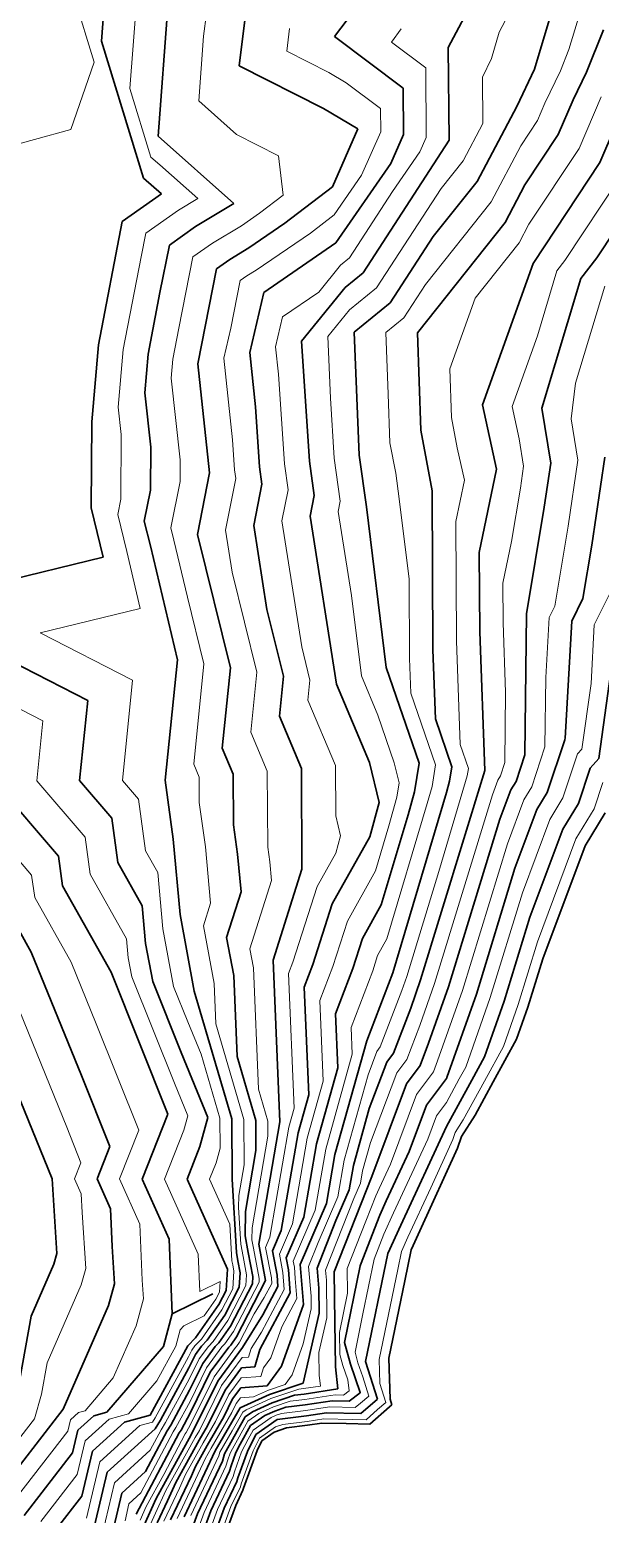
# Model space of a CAD drawing. Header units: millimetres. Extents: x -861324 to 439029, y -308065 to 694685.
# Drawn here: x -555924 to -500554, y -27397 to 116591 of the extents above; entities that cross this region are included whole.
import ezdxf

# ---------------------------------------------------------------- set-up
doc = ezdxf.new("R2010")
doc.units = ezdxf.units.MM
for name, color, linetype, lineweight in [('C-TOPO', 7, 'Continuous', 9), ('C-TOPO-MAJR', 7, 'Continuous', 35), ('C-TOPO-MINR', 7, 'Continuous', 9)]:
    doc.layers.add(name, color=color, linetype=linetype, lineweight=lineweight)

msp = doc.modelspace()

# ---------------------------------------------------------------- linework, layer by layer
at = {"layer": 'C-TOPO', "lineweight": 35}
for p, q in [((-500092, 40646), (-502036, 37440)), ((-502036, 37440), (-506145, 26472)), ((-506145, 26472), (-507578, 21797)), ((-507578, 21797), (-508677, 18691)), ((-508677, 18691), (-510953, 14542)), ((-510953, 14542), (-512711, 11305)), ((-512711, 11305), (-514037, 9238)), ((-514037, 9238), (-514410, 8100)), ((-514410, 8100), (-518058, 90)), ((-518058, 90), (-518725, -1342)), ((-518725, -1342), (-518912, -1758)), ((-518912, -1758), (-519514, -4758)), ((-519514, -4758), (-521072, -12253)), ((-521072, -12253), (-520948, -16219)), ((-521017, -16978), (-522925, -18652)), ((-520775, -16769), (-521017, -16978)), ((-520948, -16219), (-520775, -16769)), ((-527572, -18549), (-528977, -18760)), ((-525200, -18596), (-527572, -18549)), ((-522925, -18652), (-525200, -18596)), ((-532190, -19422), (-533384, -20260)), ((-531004, -19004), (-532190, -19422)), ((-528977, -18760), (-531004, -19004)), ((-533860, -21205), (-535179, -24862)), ((-533384, -20260), (-533860, -21205)), ((-535239, -25067), (-535934, -26542)), ((-535179, -24862), (-535239, -25067)), ((-535934, -26542), (-537898, -31929))]:
    msp.add_line(p, q, dxfattribs=at)
at = {"layer": 'C-TOPO-MAJR'}
for p, q in [((-515308, 114849), (-510063, 124814)), ((-548961, 115470), (-548485, 121738)), ((-543458, 106278), (-542506, 118813)), ((-526339, 115931), (-524419, 118496)), ((-535595, 113081), (-535058, 117507)), ((-506932, 112752), (-505413, 117847)), ((-544887, 102198), (-548961, 115470)), ((-519694, 110907), (-526339, 115931)), ((-501898, 112477), (-500257, 116574)), ((-515223, 105862), (-515308, 114849)), ((-527425, 108952), (-535595, 113081)), ((-508662, 109144), (-506932, 112752)), ((-503194, 109774), (-501898, 112477)), ((-519651, 106414), (-519694, 110907)), ((-504633, 106433), (-503194, 109774)), ((-500604, 103723), (-497727, 110403)), ((-524079, 106966), (-527425, 108952)), ((-512511, 101883), (-508662, 109144)), ((-526543, 101342), (-524079, 106966)), ((-536109, 99739), (-543458, 106278)), ((-523579, 93002), (-515223, 105862)), ((-520883, 103602), (-519651, 106414)), ((-507874, 101534), (-504633, 106433)), ((-507086, 93924), (-500604, 103723)), ((-526219, 95903), (-520883, 103602)), ((-543128, 100686), (-544887, 102198)), ((-531164, 97821), (-526543, 101342)), ((-516762, 96530), (-512511, 101883)), ((-509798, 97904), (-507874, 101534)), ((-500896, 94480), (-496575, 101012)), ((-546955, 97999), (-543128, 100686)), ((-539822, 97493), (-536109, 99739)), ((-549250, 86035), (-546955, 97999)), ((-542373, 95702), (-539822, 97493)), ((-534659, 95423), (-531164, 97821)), ((-520940, 90100), (-516762, 96530)), ((-518301, 87198), (-509798, 97904)), ((-543281, 91094), (-542373, 95702)), ((-536516, 94300), (-534659, 95423)), ((-533209, 91107), (-526219, 95903)), ((-537791, 93405), (-536516, 94300)), ((-511993, 80207), (-507086, 93924)), ((-502436, 92456), (-500896, 94480)), ((-539608, 84189), (-537791, 93405)), ((-525327, 91581), (-523579, 93002)), ((-506218, 79895), (-502436, 92456)), ((-544429, 85112), (-543281, 91094)), ((-534578, 85284), (-533209, 91107)), ((-529547, 86380), (-525327, 91581)), ((-524436, 87259), (-520940, 90100)), ((-523951, 75311), (-524436, 87259)), ((-517972, 77759), (-518301, 87198)), ((-549907, 78564), (-549250, 86035)), ((-544758, 81377), (-544429, 85112)), ((-534004, 80003), (-534578, 85284)), ((-528788, 74750), (-529547, 86380)), ((-538461, 73627), (-539608, 84189)), ((-544184, 76096), (-544758, 81377)), ((-533624, 74188), (-534004, 80003)), ((-510623, 73953), (-511993, 80207)), ((-505370, 74549), (-506218, 79895)), ((-549960, 70212), (-549907, 78564)), ((-516872, 71868), (-517972, 77759)), ((-544211, 71919), (-544184, 76096)), ((-523255, 70316), (-523951, 75311)), ((-501373, 66599), (-500118, 75145)), ((-539642, 67618), (-538461, 73627)), ((-533393, 72523), (-533624, 74188)), ((-528324, 71419), (-528788, 74750)), ((-512299, 65898), (-510623, 73953)), ((-505998, 70276), (-505370, 74549)), ((-534180, 68517), (-533393, 72523)), ((-544801, 68915), (-544211, 71919)), ((-528717, 69416), (-528324, 71419)), ((-516790, 56459), (-516872, 71868)), ((-548786, 65426), (-549960, 70212)), ((-526152, 53106), (-528717, 69416)), ((-521321, 54724), (-523255, 70316)), ((-507726, 59928), (-505998, 70276)), ((-544214, 66522), (-544801, 68915)), ((-532897, 60362), (-534180, 68517)), ((-541595, 55474), (-544214, 66522)), ((-536447, 54685), (-539642, 67618)), ((-502237, 61425), (-501373, 66599)), ((-568228, 60714), (-548786, 65426)), ((-512258, 58193), (-512299, 65898)), ((-550288, 51539), (-568228, 60714)), ((-503333, 59215), (-502237, 61425)), ((-531299, 53895), (-532897, 60362)), ((-507870, 46269), (-507726, 59928)), ((-503967, 47889), (-503333, 59215)), ((-511759, 44758), (-512258, 58193)), ((-500700, 45900), (-498941, 58503)), ((-516540, 49741), (-516790, 56459)), ((-542783, 43808), (-541595, 55474)), ((-518140, 45449), (-521321, 54724)), ((-537239, 46908), (-536447, 54685)), ((-531695, 50007), (-531299, 53895)), ((-522951, 45522), (-526152, 53106)), ((-551080, 43762), (-550288, 51539)), ((-529562, 44951), (-531695, 50007)), ((-514949, 45103), (-516540, 49741)), ((-505698, 42622), (-503998, 47728)), ((-503998, 47728), (-503988, 47739)), ((-503988, 47739), (-503967, 47889)), ((-536173, 44380), (-537239, 46908)), ((-508729, 43690), (-507870, 46269)), ((-529503, 35159), (-529562, 44951)), ((-522012, 41650), (-522951, 45522)), ((-518595, 42686), (-518140, 45449)), ((-517991, 24431), (-511759, 44758)), ((-515177, 43722), (-514949, 45103)), ((-502668, 41554), (-501535, 44958)), ((-501535, 44958), (-500700, 45900)), ((-553143, 36433), (-559377, 43716)), ((-547963, 40121), (-551080, 43762)), ((-541990, 38074), (-542783, 43808)), ((-536143, 39484), (-536173, 44380)), ((-515483, 42606), (-515177, 43722)), ((-509234, 42857), (-508729, 43690)), ((-520696, 25115), (-515483, 42606)), ((-519207, 40454), (-518595, 42686)), ((-510301, 40008), (-509234, 42857)), ((-506708, 40956), (-505698, 42622)), ((-522931, 38302), (-522012, 41650)), ((-521814, 31708), (-519207, 40454)), ((-508843, 35259), (-506708, 40956)), ((-504183, 39055), (-502668, 41554)), ((-547368, 35820), (-547963, 40121)), ((-535747, 36617), (-536143, 39484)), ((-515287, 23747), (-510301, 40008)), ((-507385, 30509), (-504183, 39055)), ((-541325, 30767), (-541990, 38074)), ((-526567, 31811), (-522931, 38302)), ((-552746, 33566), (-553143, 36433)), ((-535414, 32963), (-535747, 36617)), ((-545010, 31630), (-547368, 35820)), ((-532312, 26349), (-529503, 35159)), ((-512582, 23063), (-508843, 35259)), ((-548030, 25186), (-552746, 33566)), ((-536818, 28558), (-535414, 32963)), ((-528440, 25938), (-526567, 31811)), ((-523632, 28463), (-521814, 31708)), ((-555766, 27122), (-558124, 31311)), ((-544678, 27976), (-545010, 31630)), ((-539948, 23348), (-541325, 30767)), ((-509877, 22379), (-507385, 30509)), ((-553758, 5135), (-563502, 29057)), ((-543989, 24267), (-544678, 27976)), ((-536130, 24848), (-536818, 28558)), ((-524568, 25527), (-523632, 28463)), ((-550894, 15161), (-555766, 27122)), ((-531663, 10668), (-532312, 26349)), ((-529279, 23743), (-528440, 25938)), ((-542525, 11421), (-548030, 25186)), ((-535806, 17008), (-536130, 24848)), ((-526246, 21136), (-524568, 25527)), ((-523213, 18530), (-520696, 25115)), ((-541237, 17384), (-543989, 24267)), ((-536309, 10952), (-539948, 23348)), ((-528846, 13289), (-529279, 23743)), ((-518954, 21708), (-517991, 24431)), ((-517213, 18301), (-515287, 23747)), ((-515448, 14959), (-512582, 23063)), ((-520629, 17327), (-518954, 21708)), ((-511788, 16976), (-509877, 22379)), ((-526029, 15909), (-526246, 21136)), ((-538632, 11095), (-541237, 17384)), ((-526304, 7489), (-523213, 18530)), ((-521279, 16448), (-520629, 17327)), ((-518045, 16124), (-517213, 18301)), ((-533986, 10810), (-535806, 17008)), ((-528091, 8549), (-526029, 15909)), ((-522972, 11950), (-521279, 16448)), ((-519345, 14367), (-518045, 16124)), ((-513025, 14722), (-511788, 16976)), ((-548142, 8278), (-550894, 15161)), ((-517412, 12285), (-515492, 14879)), ((-515492, 14879), (-515463, 14933)), ((-515478, 10204), (-513025, 14722)), ((-515463, 14933), (-515448, 14959)), ((-529877, 9608), (-528846, 13289)), ((-522732, 5370), (-519345, 14367)), ((-524518, 6430), (-522972, 11950)), ((-519105, 7787), (-517412, 12285)), ((-545020, 5123), (-542525, 11421)), ((-539404, 8266), (-538632, 11095)), ((-536283, 5111), (-536309, 10952)), ((-533973, 7889), (-533986, 10810)), ((-533705, -1185), (-531663, 10668)), ((-519920, 660), (-515478, 10204)), ((-531510, 126), (-529877, 9608)), ((-549389, 5129), (-548142, 8278)), ((-540651, 5117), (-539404, 8266)), ((-534994, 1963), (-533973, 7889)), ((-529316, 1437), (-528091, 8549)), ((-527121, 2748), (-526304, 7489)), ((-521326, 3015), (-519105, 7787)), ((-524927, 4059), (-524518, 6430)), ((-553281, -2093), (-553758, 5135)), ((-548081, 2217), (-549389, 5129)), ((-542404, -702), (-545020, 5123)), ((-536727, -3620), (-540651, 5117)), ((-535868, -2004), (-536283, 5111)), ((-526390, -3896), (-522732, 5370)), ((-526209, 1100), (-524927, 4059)), ((-521950, 1630), (-521326, 3015)), ((-547924, -1416), (-548081, 2217)), ((-535009, -389), (-534994, 1963)), ((-529686, -3170), (-527121, 2748)), ((-523838, -3190), (-521950, 1630)), ((-532365, -1847), (-531510, 126)), ((-531026, -2508), (-529316, 1437)), ((-528038, -3533), (-526209, 1100)), ((-521168, -2111), (-519920, 660)), ((-547685, -5030), (-547924, -1416)), ((-542089, -7968), (-542404, -702)), ((-534712, -1997), (-535009, -389)), ((-533028, -4706), (-533705, -1185)), ((-553569, -3145), (-553281, -2093)), ((-535720, -2808), (-535868, -2004)), ((-535494, -3982), (-535720, -2808)), ((-534261, -4344), (-534712, -1997)), ((-531914, -4194), (-532365, -1847)), ((-530800, -3682), (-531026, -2508)), ((-523342, -12569), (-521168, -2111)), ((-555769, -8181), (-553569, -3145)), ((-536862, -5677), (-536727, -3620)), ((-535584, -5354), (-535494, -3982)), ((-531835, -5305), (-531914, -4194)), ((-530643, -5904), (-530800, -3682)), ((-529371, -7039), (-529686, -3170)), ((-527880, -5468), (-528038, -3533)), ((-526311, -8763), (-526390, -3896)), ((-525370, -10747), (-523864, -3314)), ((-523864, -3314), (-523838, -3190)), ((-548261, -7135), (-547685, -5030)), ((-537568, -7047), (-536862, -5677)), ((-536997, -8092), (-535584, -5354)), ((-536426, -9138), (-534306, -5030)), ((-535854, -10183), (-533028, -4706)), ((-534306, -5030), (-534261, -4344)), ((-533302, -8060), (-531835, -5305)), ((-527841, -7901), (-527880, -5468)), ((-552661, -17208), (-548261, -7135)), ((-538139, -6001), (-542089, -7968)), ((-539826, -10282), (-537568, -7047)), ((-533576, -11414), (-530643, -5904)), ((-531486, -13041), (-529371, -7039)), ((-556868, -14301), (-555769, -8181)), ((-542953, -11126), (-542089, -7968)), ((-538690, -10519), (-536997, -8092)), ((-535283, -11229), (-533302, -8060)), ((-529396, -14668), (-527841, -7901)), ((-537555, -10756), (-536426, -9138)), ((-526260, -13106), (-526311, -8763)), ((-548448, -17502), (-542953, -11126)), ((-544235, -17796), (-540563, -11043)), ((-540563, -11043), (-539826, -10282)), ((-539841, -11903), (-539243, -11089)), ((-539243, -11089), (-538690, -10519)), ((-539120, -12764), (-537923, -11136)), ((-538399, -13625), (-536603, -11182)), ((-537923, -11136), (-537555, -10756)), ((-537677, -14486), (-535283, -11229)), ((-536603, -11182), (-536419, -10992)), ((-536419, -10992), (-535854, -10183)), ((-534086, -13090), (-533576, -11414)), ((-524801, -12838), (-525370, -10747)), ((-540483, -13206), (-539841, -11903)), ((-540402, -15370), (-539120, -12764)), ((-523865, -15568), (-524801, -12838)), ((-522188, -16237), (-523342, -12569)), ((-543237, -18271), (-540483, -13206)), ((-540322, -17533), (-538399, -13625)), ((-536956, -15347), (-535360, -13175)), ((-535360, -13175), (-534086, -13090)), ((-532888, -14951), (-531486, -13041)), ((-526019, -15240), (-526260, -13106)), ((-542239, -18746), (-540402, -15370)), ((-540242, -19697), (-537677, -14486)), ((-538666, -18821), (-536956, -15347)), ((-536234, -16208), (-535436, -15122)), ((-535513, -17069), (-532640, -15763)), ((-535436, -15122), (-532888, -14951)), ((-532640, -15763), (-529396, -14668)), ((-530230, -15844), (-529288, -15731)), ((-529288, -15731), (-526019, -15240)), ((-524909, -16434), (-523870, -15628)), ((-523870, -15628), (-523851, -15611)), ((-523851, -15611), (-523865, -15568)), ((-559729, -26329), (-552661, -17208)), ((-537926, -21233), (-535513, -17069)), ((-537089, -17945), (-536234, -16208)), ((-534308, -17445), (-532393, -16574)), ((-532393, -16574), (-530230, -15844)), ((-532145, -17385), (-531064, -17020)), ((-531064, -17020), (-529179, -16793)), ((-529179, -16793), (-526564, -16401)), ((-526564, -16401), (-524909, -16434)), ((-523799, -17628), (-522188, -16237)), ((-551245, -19246), (-549695, -17840)), ((-549828, -21283), (-546729, -18473)), ((-549695, -17840), (-548448, -17502)), ((-546729, -18473), (-544235, -17796)), ((-543763, -19106), (-543237, -18271)), ((-541241, -19221), (-540322, -17533)), ((-538698, -20721), (-537089, -17945)), ((-537021, -21516), (-535000, -17931)), ((-535000, -17931), (-534308, -17445)), ((-534487, -18792), (-533103, -17821)), ((-533974, -19654), (-531898, -18196)), ((-533103, -17821), (-532145, -17385)), ((-531898, -18196), (-529070, -17856)), ((-529070, -17856), (-527109, -17562)), ((-527109, -17562), (-523799, -17628)), ((-551760, -21429), (-551245, -19246)), ((-548412, -23321), (-543763, -19106)), ((-545579, -27397), (-541416, -19500)), ((-544671, -23251), (-542590, -19303)), ((-543666, -25856), (-540242, -19697)), ((-542590, -19303), (-542239, -18746)), ((-541416, -19500), (-541241, -19221)), ((-539470, -20209), (-538666, -18821)), ((-535498, -20585), (-534487, -18792)), ((-534803, -21298), (-533974, -19654)), ((-556472, -27510), (-551760, -21429)), ((-550858, -25650), (-549828, -21283)), ((-541753, -24315), (-539470, -20209)), ((-540949, -27645), (-537926, -21233)), ((-539840, -22774), (-538698, -20721)), ((-537228, -22229), (-537021, -21516)), ((-536375, -22690), (-535912, -21407)), ((-535912, -21407), (-535498, -20585)), ((-535729, -23864), (-534803, -21298)), ((-540237, -23657), (-539840, -22774)), ((-539646, -27359), (-537228, -22229)), ((-536530, -23225), (-536375, -22690)), ((-549957, -29870), (-548412, -23321)), ((-546995, -25359), (-544671, -23251)), ((-542547, -26081), (-541753, -24315)), ((-542252, -27932), (-540237, -23657)), ((-538344, -27072), (-536530, -23225)), ((-537041, -26786), (-535832, -24221)), ((-535832, -24221), (-535729, -23864)), ((-553214, -28690), (-550858, -25650)), ((-547768, -28634), (-546995, -25359)), ((-544857, -28504), (-543666, -25856)), ((-543554, -28218), (-542547, -26081)), ((-539777, -31004), (-538344, -27072)), ((-538761, -31504), (-537041, -26786)), ((-540793, -30504), (-539646, -27359))]:
    msp.add_line(p, q, dxfattribs=at)
at = {"layer": 'C-TOPO-MINR'}
for p, q in [((-510360, 116348), (-507738, 121331)), ((-549675, 113431), (-551713, 120067)), ((-546210, 110874), (-545495, 120275)), ((-539050, 115947), (-538782, 118160)), ((-503595, 114663), (-502455, 118484)), ((-530967, 114506), (-530698, 116719)), ((-520823, 115390), (-519863, 116672)), ((-539527, 109679), (-539050, 115947)), ((-517501, 112878), (-520823, 115390)), ((-511120, 113800), (-510360, 116348)), ((-526882, 112442), (-530967, 114506)), ((-511985, 111996), (-511120, 113800)), ((-504415, 112614), (-503595, 114663)), ((-551933, 106907), (-549675, 113431)), ((-525209, 111449), (-526882, 112442)), ((-517437, 106138), (-517501, 112878)), ((-505928, 109459), (-504415, 112614)), ((-544173, 104238), (-546210, 110874)), ((-521886, 108936), (-525209, 111449)), ((-511943, 107503), (-511985, 111996)), ((-535852, 106410), (-539527, 109679)), ((-506647, 107789), (-505928, 109459)), ((-502618, 105078), (-500461, 110089)), ((-521865, 106690), (-521886, 108936)), ((-572852, 101152), (-551933, 106907)), ((-523713, 102472), (-521865, 106690)), ((-513867, 103873), (-511943, 107503)), ((-508268, 105339), (-506647, 107789)), ((-531767, 104345), (-535852, 106410)), ((-518053, 104732), (-517437, 106138)), ((-511154, 99893), (-508268, 105339)), ((-543293, 103482), (-544173, 104238)), ((-531326, 100541), (-531767, 104345)), ((-520721, 100883), (-518053, 104732)), ((-515993, 101196), (-513867, 103873)), ((-507480, 97729), (-502618, 105078)), ((-539619, 100213), (-543293, 103482)), ((-526381, 98623), (-523713, 102472)), ((-503991, 94202), (-498589, 102367)), ((-524899, 94452), (-520721, 100883)), ((-522260, 91551), (-515993, 101196)), ((-541475, 99090), (-539619, 100213)), ((-533636, 98780), (-531326, 100541)), ((-517532, 91864), (-511154, 99893)), ((-544664, 96851), (-541475, 99090)), ((-535384, 97581), (-533636, 98780)), ((-528691, 96862), (-526381, 98623)), ((-545118, 94547), (-544664, 96851)), ((-538169, 95897), (-535384, 97581)), ((-533934, 93265), (-528691, 96862)), ((-508442, 95914), (-507480, 97729)), ((-540082, 94553), (-538169, 95897)), ((-512694, 90561), (-508442, 95914)), ((-546839, 85574), (-545118, 94547)), ((-541445, 87641), (-540082, 94553)), ((-527883, 91142), (-525773, 93742)), ((-525773, 93742), (-524899, 94452)), ((-504761, 93190), (-503991, 94202)), ((-536409, 87648), (-535500, 92256)), ((-535500, 92256), (-534863, 92704)), ((-534863, 92704), (-533934, 93265)), ((-506652, 86910), (-504761, 93190)), ((-531378, 88744), (-527883, 91142)), ((-524882, 89420), (-522260, 91551)), ((-519621, 88649), (-517532, 91864)), ((-502948, 82301), (-500111, 91722)), ((-526992, 86819), (-524882, 89420)), ((-515147, 83703), (-512694, 90561)), ((-532062, 85832), (-531378, 88744)), ((-521369, 87228), (-519621, 88649)), ((-542019, 84651), (-541445, 87641)), ((-537093, 84737), (-536409, 87648)), ((-526749, 80846), (-526992, 86819)), ((-521126, 81255), (-521369, 87228)), ((-509106, 80051), (-506652, 86910)), ((-547332, 79970), (-546839, 85574)), ((-531776, 83192), (-532062, 85832)), ((-542183, 82783), (-542019, 84651)), ((-536233, 76815), (-537093, 84737)), ((-514983, 78983), (-515147, 83703)), ((-541323, 74861), (-542183, 82783)), ((-531206, 74469), (-531776, 83192)), ((-503380, 78857), (-502948, 82301)), ((-526370, 75030), (-526749, 80846)), ((-520962, 76535), (-521126, 81255)), ((-547046, 77330), (-547332, 79970)), ((-508421, 76924), (-509106, 80051)), ((-514433, 76038), (-514983, 78983)), ((-502744, 74847), (-503380, 78857)), ((-547085, 71065), (-547046, 77330)), ((-536043, 73908), (-536233, 76815)), ((-520412, 73590), (-520962, 76535)), ((-507996, 74251), (-508421, 76924)), ((-525790, 70868), (-526370, 75030)), ((-513747, 72911), (-514433, 76038)), ((-541336, 72773), (-541323, 74861)), ((-535927, 73075), (-536043, 73908)), ((-530858, 71971), (-531206, 74469)), ((-520064, 71092), (-520412, 73590)), ((-508310, 72114), (-507996, 74251)), ((-503686, 68438), (-502744, 74847)), ((-542221, 68266), (-541336, 72773)), ((-536911, 68067), (-535927, 73075)), ((-514586, 68883), (-513747, 72911)), ((-509174, 66941), (-508310, 72114)), ((-547380, 69563), (-547085, 71065)), ((-531448, 68967), (-530858, 71971)), ((-525986, 69866), (-525790, 70868)), ((-519097, 63296), (-520064, 71092)), ((-546500, 65974), (-547380, 69563)), ((-524703, 61711), (-525986, 69866)), ((-541928, 67070), (-542221, 68266)), ((-536269, 63990), (-536911, 68067)), ((-529524, 56734), (-531448, 68967)), ((-514524, 57326), (-514586, 68883)), ((-504982, 60677), (-503686, 68438)), ((-540618, 61546), (-541928, 67070)), ((-510013, 62913), (-509174, 66941)), ((-545190, 60450), (-546500, 65974)), ((-533873, 54290), (-536269, 63990)), ((-519056, 55591), (-519097, 63296)), ((-509992, 59061), (-510013, 62913)), ((-501137, 58859), (-499493, 62174)), ((-539021, 55079), (-540618, 61546)), ((-523737, 53915), (-524703, 61711)), ((-505530, 59572), (-504982, 60677)), ((-554911, 58094), (-545190, 60450)), ((-509743, 52343), (-509992, 59061)), ((-505855, 53771), (-505530, 59572)), ((-545941, 53506), (-554911, 58094)), ((-501454, 53196), (-501137, 58859)), ((-554634, 49571), (-568089, 56453)), ((-528725, 53501), (-529524, 56734)), ((-514150, 47249), (-514524, 57326)), ((-540011, 45358), (-539021, 55079)), ((-518931, 52232), (-519056, 55591)), ((-546932, 43785), (-545941, 53506)), ((-534467, 48457), (-533873, 54290)), ((-528924, 51557), (-528725, 53501)), ((-522136, 50123), (-523737, 53915)), ((-505926, 47024), (-505855, 53771)), ((-516544, 45276), (-518931, 52232)), ((-509815, 45513), (-509743, 52343)), ((-502344, 46820), (-501454, 53196)), ((-526257, 45236), (-528924, 51557)), ((-555229, 43739), (-554634, 49571)), ((-520545, 45485), (-522136, 50123)), ((-532867, 44665), (-534467, 48457)), ((-513354, 44930), (-514150, 47249)), ((-507214, 43156), (-505926, 47024)), ((-504183, 42088), (-502766, 46343)), ((-502766, 46343), (-502344, 46820)), ((-539478, 44094), (-540011, 45358)), ((-532823, 37321), (-532867, 44665)), ((-526227, 40341), (-526257, 45236)), ((-520076, 43549), (-520545, 45485)), ((-516886, 43204), (-516544, 45276)), ((-513468, 44240), (-513354, 44930)), ((-510244, 44224), (-509815, 45513)), ((-555732, 34589), (-563526, 43692)), ((-550553, 38277), (-555229, 43739)), ((-545373, 41964), (-546932, 43785)), ((-539463, 41646), (-539478, 44094)), ((-520304, 42168), (-520076, 43549)), ((-517345, 41530), (-516886, 43204)), ((-516227, 34936), (-513621, 43682)), ((-513621, 43682), (-513468, 44240)), ((-511030, 42383), (-510496, 43807)), ((-510496, 43807), (-510244, 44224)), ((-501153, 41020), (-500303, 43573)), ((-544679, 36947), (-545373, 41964)), ((-521069, 39378), (-520304, 42168)), ((-516639, 24089), (-511030, 42383)), ((-509572, 37633), (-507971, 41906)), ((-507971, 41906), (-507214, 43156)), ((-505445, 40006), (-504183, 42088)), ((-538868, 37345), (-539463, 41646)), ((-525758, 38404), (-526227, 40341)), ((-521255, 28412), (-517345, 41530)), ((-502920, 38105), (-501153, 41020)), ((-522372, 35005), (-521069, 39378)), ((-508114, 32884), (-505445, 40006)), ((-550057, 34693), (-550553, 38277)), ((-526217, 36730), (-525758, 38404)), ((-513934, 23405), (-509572, 37633)), ((-506655, 28135), (-502920, 38105)), ((-543500, 34852), (-544679, 36947)), ((-538369, 31865), (-538868, 37345)), ((-532625, 35888), (-532823, 37321)), ((-528035, 33485), (-526217, 36730)), ((-555435, 32439), (-555732, 34589)), ((-546520, 28408), (-550057, 34693)), ((-543001, 29372), (-543500, 34852)), ((-532459, 34061), (-532625, 35888)), ((-525099, 30137), (-522372, 35005)), ((-519343, 24773), (-516227, 34936)), ((-534565, 27453), (-532459, 34061)), ((-530376, 26143), (-528035, 33485)), ((-551898, 26154), (-555435, 32439)), ((-539072, 29662), (-538369, 31865)), ((-511230, 22721), (-508114, 32884)), ((-541969, 23807), (-543001, 29372)), ((-538039, 24098), (-539072, 29662)), ((-526504, 25732), (-525099, 30137)), ((-552326, 10148), (-559634, 28090)), ((-546354, 26581), (-546520, 28408)), ((-534221, 25599), (-534565, 27453)), ((-522164, 26789), (-521255, 28412)), ((-508525, 22037), (-506655, 28135)), ((-549462, 20174), (-551898, 26154)), ((-546010, 24727), (-546354, 26581)), ((-530795, 25046), (-530376, 26143)), ((-522632, 25321), (-522164, 26789)), ((-541881, 14403), (-546010, 24727)), ((-533735, 13838), (-534221, 25599)), ((-530255, 11978), (-530795, 25046)), ((-527762, 22439), (-526504, 25732)), ((-524729, 19833), (-522632, 25321)), ((-519825, 23412), (-519343, 24773)), ((-540592, 20366), (-541969, 23807)), ((-537877, 20178), (-538039, 24098)), ((-521921, 17928), (-519825, 23412)), ((-518083, 20005), (-516639, 24089)), ((-516342, 16598), (-513934, 23405)), ((-527438, 14599), (-527762, 22439)), ((-513618, 15968), (-511230, 22721)), ((-509958, 17985), (-508525, 22037)), ((-545333, 9850), (-549462, 20174)), ((-539290, 17221), (-540592, 20366)), ((-535148, 10881), (-537877, 20178)), ((-524621, 17219), (-524729, 19833)), ((-519337, 16725), (-518083, 20005)), ((-523092, 15240), (-522246, 17489)), ((-522246, 17489), (-521921, 17928)), ((-511806, 14616), (-509958, 17985)), ((-537470, 11024), (-539290, 17221)), ((-527198, 8019), (-524621, 17219)), ((-520312, 15407), (-519337, 16725)), ((-516753, 15522), (-516342, 16598)), ((-514244, 14827), (-513618, 15968)), ((-540578, 11258), (-541881, 14403)), ((-528984, 9079), (-527438, 14599)), ((-525411, 6959), (-523092, 15240)), ((-522852, 8660), (-520312, 15407)), ((-518379, 13326), (-516753, 15522)), ((-515485, 12541), (-514244, 14827)), ((-513850, 10851), (-511806, 14616)), ((-532825, 10739), (-533735, 13838)), ((-520919, 6578), (-518379, 13326)), ((-530770, 10138), (-530255, 11978)), ((-516445, 11245), (-515485, 12541)), ((-550950, 6706), (-552326, 10148)), ((-540964, 9844), (-540578, 11258)), ((-537457, 8103), (-537470, 11024)), ((-535128, 6500), (-535148, 10881)), ((-532818, 9279), (-532825, 10739)), ((-532608, -530), (-530770, 10138)), ((-517292, 8995), (-516445, 11245)), ((-514630, 9636), (-513850, 10851)), ((-547205, 5126), (-545333, 9850)), ((-542836, 5120), (-540964, 9844)), ((-534349, 389), (-532818, 9279)), ((-530413, 781), (-528984, 9079)), ((-523625, 5900), (-522852, 8660)), ((-520623, 1837), (-517292, 8995)), ((-516996, 4254), (-514850, 8966)), ((-514850, 8966), (-514630, 9636)), ((-537843, 6688), (-537457, 8103)), ((-528218, 2092), (-527198, 8019)), ((-551574, 5132), (-550950, 6706)), ((-538467, 5114), (-537843, 6688)), ((-535638, 3537), (-535128, 6500)), ((-526024, 3403), (-525411, 6959)), ((-523829, 4714), (-523625, 5900)), ((-522029, 4192), (-520919, 6578)), ((-550920, 3676), (-551574, 5132)), ((-545243, 758), (-547205, 5126)), ((-539565, -2161), (-542836, 5120)), ((-536505, 746), (-538467, 5114)), ((-524471, 3235), (-523829, 4714)), ((-550841, 1859), (-550920, 3676)), ((-535646, 2361), (-535638, 3537)), ((-527948, -1035), (-526024, 3403)), ((-527214, -3715), (-524471, 3235)), ((-523308, 1031), (-522341, 3500)), ((-522341, 3500), (-522029, 4192)), ((-519217, -518), (-516996, 4254)), ((-550483, -3561), (-550841, 1859)), ((-535438, -1197), (-535646, 2361)), ((-530356, -2839), (-528218, 2092)), ((-521559, -241), (-520623, 1837)), ((-545007, -4692), (-545243, 758)), ((-536297, -2812), (-536505, 746)), ((-534357, -787), (-534349, 389)), ((-531696, -2177), (-530413, 781)), ((-525115, -3546), (-523308, 1031)), ((-535216, -2402), (-535438, -1197)), ((-534208, -1591), (-534357, -787)), ((-533035, -1516), (-532608, -530)), ((-528862, -3351), (-527948, -1035)), ((-522503, -2651), (-521559, -241)), ((-519841, -1903), (-519217, -518)), ((-539408, -5794), (-539565, -2161)), ((-536223, -3214), (-536297, -2812)), ((-534877, -4163), (-535216, -2402)), ((-533644, -4525), (-534208, -1591)), ((-532471, -4450), (-533035, -1516)), ((-531357, -3938), (-531696, -2177)), ((-530243, -3426), (-530356, -2839)), ((-523603, -7942), (-522503, -2651)), ((-520195, -3668), (-519841, -1903)), ((-550915, -5140), (-550483, -3561)), ((-536110, -3801), (-536223, -3214)), ((-536223, -5515), (-536110, -3801)), ((-534945, -5192), (-534877, -4163)), ((-531239, -5604), (-531357, -3938)), ((-530165, -4537), (-530243, -3426)), ((-528626, -6253), (-528862, -3351)), ((-527135, -4682), (-527214, -3715)), ((-525076, -5949), (-525115, -3546)), ((-522007, -12383), (-520195, -3668)), ((-554215, -12695), (-550915, -5140)), ((-544887, -6499), (-545007, -4692)), ((-537433, -4810), (-539408, -5794)), ((-537501, -5839), (-537433, -4810)), ((-537283, -7569), (-536223, -5515)), ((-536711, -8615), (-534945, -5192)), ((-536140, -9660), (-533667, -4868)), ((-533667, -4868), (-533644, -4525)), ((-533439, -9737), (-531239, -5604)), ((-533165, -6383), (-532432, -5006)), ((-532432, -5006), (-532471, -4450)), ((-530007, -6471), (-530165, -4537)), ((-527076, -8332), (-527135, -4682)), ((-545607, -9131), (-544887, -6499)), ((-538983, -8142), (-537854, -6524)), ((-537854, -6524), (-537501, -5839)), ((-534156, -7968), (-533165, -6383)), ((-531473, -9226), (-530007, -6471)), ((-528606, -7470), (-528626, -6253)), ((-525847, -9756), (-525076, -5949)), ((-540958, -9125), (-538983, -8142)), ((-539258, -10401), (-537283, -7569)), ((-538122, -10637), (-536711, -8615)), ((-535569, -10706), (-534156, -7968)), ((-529384, -10853), (-528606, -7470)), ((-527854, -11715), (-527076, -8332)), ((-524356, -11658), (-523603, -7942)), ((-547807, -14167), (-545607, -9131)), ((-541758, -11084), (-541326, -9505)), ((-541326, -9505), (-540958, -9125)), ((-536987, -10874), (-536140, -9660)), ((-534429, -11321), (-533439, -9737)), ((-532531, -12228), (-531473, -9226)), ((-525822, -11901), (-525847, -9756)), ((-543594, -14461), (-541758, -11084)), ((-540523, -12124), (-540202, -11473)), ((-540202, -11473), (-539903, -11066)), ((-539903, -11066), (-539258, -10401)), ((-539481, -12334), (-538583, -11112)), ((-538759, -13195), (-537263, -11159)), ((-538583, -11112), (-538122, -10637)), ((-538038, -14056), (-535943, -11206)), ((-537263, -11159), (-536987, -10874)), ((-535943, -11206), (-535851, -11111)), ((-535851, -11111), (-535569, -10706)), ((-534684, -12159), (-534429, -11321)), ((-530441, -13854), (-529384, -10853)), ((-554764, -15754), (-554215, -12695)), ((-543736, -18033), (-540523, -12124)), ((-540443, -14288), (-539481, -12334)), ((-537316, -14917), (-535321, -12202)), ((-535321, -12202), (-534684, -12159)), ((-533232, -13183), (-532531, -12228)), ((-527828, -13887), (-527854, -11715)), ((-525530, -12972), (-525822, -11901)), ((-524071, -12703), (-524356, -11658)), ((-523603, -14068), (-524071, -12703)), ((-521934, -14716), (-522007, -12383)), ((-550555, -17355), (-547807, -14167)), ((-542738, -18508), (-540443, -14288)), ((-540362, -16451), (-538759, -13195)), ((-540282, -18615), (-538038, -14056)), ((-536595, -15777), (-535398, -14149)), ((-535398, -14149), (-533487, -14021)), ((-533487, -14021), (-533232, -13183)), ((-531142, -14809), (-530441, -13854)), ((-527708, -14954), (-527828, -13887)), ((-525051, -14370), (-525530, -12972)), ((-524932, -15424), (-525051, -14370)), ((-523020, -15924), (-523603, -14068)), ((-555468, -18138), (-554764, -15754)), ((-546342, -17649), (-543594, -14461)), ((-539454, -19259), (-537316, -14917)), ((-537878, -18383), (-536595, -15777)), ((-534200, -16010), (-532764, -15357)), ((-532764, -15357), (-531142, -14809)), ((-532517, -16168), (-529813, -15256)), ((-529813, -15256), (-529342, -15199)), ((-529342, -15199), (-527708, -14954)), ((-529233, -16262), (-526292, -15820)), ((-526292, -15820), (-525464, -15837)), ((-525464, -15837), (-524932, -15424)), ((-521357, -16550), (-521934, -14716)), ((-541740, -18984), (-540362, -16451)), ((-536301, -17507), (-535874, -16638)), ((-535874, -16638), (-535475, -16095)), ((-535475, -16095), (-534200, -16010)), ((-535257, -17500), (-534910, -17257)), ((-534910, -17257), (-532517, -16168)), ((-533705, -17633), (-532269, -16979)), ((-532269, -16979), (-530647, -16432)), ((-530647, -16432), (-529233, -16262)), ((-529124, -17325), (-526836, -16981)), ((-526836, -16981), (-524354, -17031)), ((-524354, -17031), (-523835, -16628)), ((-523835, -16628), (-523020, -15924)), ((-523285, -18231), (-522163, -17246)), ((-522163, -17246), (-521357, -16550)), ((-561358, -25739), (-555468, -18138)), ((-552210, -19318), (-551953, -18227)), ((-551953, -18227), (-551178, -17524)), ((-551178, -17524), (-550555, -17355)), ((-550536, -20265), (-548212, -18157)), ((-548212, -18157), (-546342, -17649)), ((-545246, -18790), (-543999, -18451)), ((-543999, -18451), (-543736, -18033)), ((-543176, -19204), (-542738, -18508)), ((-540741, -19459), (-540282, -18615)), ((-539084, -20465), (-537878, -18383)), ((-538312, -20977), (-536301, -17507)), ((-536267, -19292), (-535257, -17500)), ((-536260, -21050), (-534744, -18361)), ((-534744, -18361), (-533705, -17633)), ((-534231, -19223), (-532500, -18008)), ((-532500, -18008), (-532022, -17791)), ((-532070, -18917), (-531372, -18671)), ((-532022, -17791), (-531481, -17608)), ((-531481, -17608), (-529124, -17325)), ((-531372, -18671), (-529015, -18388)), ((-529015, -18388), (-527381, -18142)), ((-527381, -18142), (-524623, -18198)), ((-524623, -18198), (-523285, -18231)), ((-558100, -26919), (-552210, -19318)), ((-549120, -22302), (-545246, -18790)), ((-545125, -25324), (-542003, -19401)), ((-544217, -21179), (-543176, -19204)), ((-542911, -23547), (-540829, -19598)), ((-542709, -25085), (-539856, -19953)), ((-542003, -19401), (-541740, -18984)), ((-540829, -19598), (-540741, -19459)), ((-539856, -19953), (-539454, -19259)), ((-537474, -21374), (-536267, -19292)), ((-535358, -21352), (-534736, -20120)), ((-534736, -20120), (-534231, -19223)), ((-534249, -21243), (-533627, -20011)), ((-533627, -20011), (-532070, -18917)), ((-551309, -23539), (-550536, -20265)), ((-547703, -24340), (-544217, -21179)), ((-540796, -23544), (-539084, -20465)), ((-538883, -22003), (-538312, -20977)), ((-537577, -21731), (-537474, -21374)), ((-536698, -22103), (-536467, -21461)), ((-536467, -21461), (-536260, -21050)), ((-536052, -23277), (-535358, -21352)), ((-535405, -24451), (-534249, -21243)), ((-550408, -27760), (-549120, -22302)), ((-541600, -27788), (-539082, -22445)), ((-540298, -27502), (-537577, -21731)), ((-539082, -22445), (-538883, -22003)), ((-538995, -27215), (-536879, -22727)), ((-536879, -22727), (-536698, -22103)), ((-554843, -28100), (-551309, -23539)), ((-548862, -29252), (-547703, -24340)), ((-544622, -26626), (-542911, -23547)), ((-541392, -24869), (-540796, -23544)), ((-537692, -26929), (-536181, -23723)), ((-536181, -23723), (-536052, -23277)), ((-535483, -24719), (-535405, -24451)), ((-546287, -26378), (-545125, -25324)), ((-543702, -27292), (-542709, -25085)), ((-542903, -28075), (-541392, -24869)), ((-536390, -26642), (-535483, -24719)), ((-546673, -28015), (-546287, -26378)), ((-545218, -27951), (-544622, -26626)), ((-544206, -28361), (-543702, -27292)), ((-540285, -30754), (-538995, -27215)), ((-539269, -31254), (-537692, -26929)), ((-538253, -31754), (-536390, -26642))]:
    msp.add_line(p, q, dxfattribs=at)

doc.saveas('drawing.dxf')
